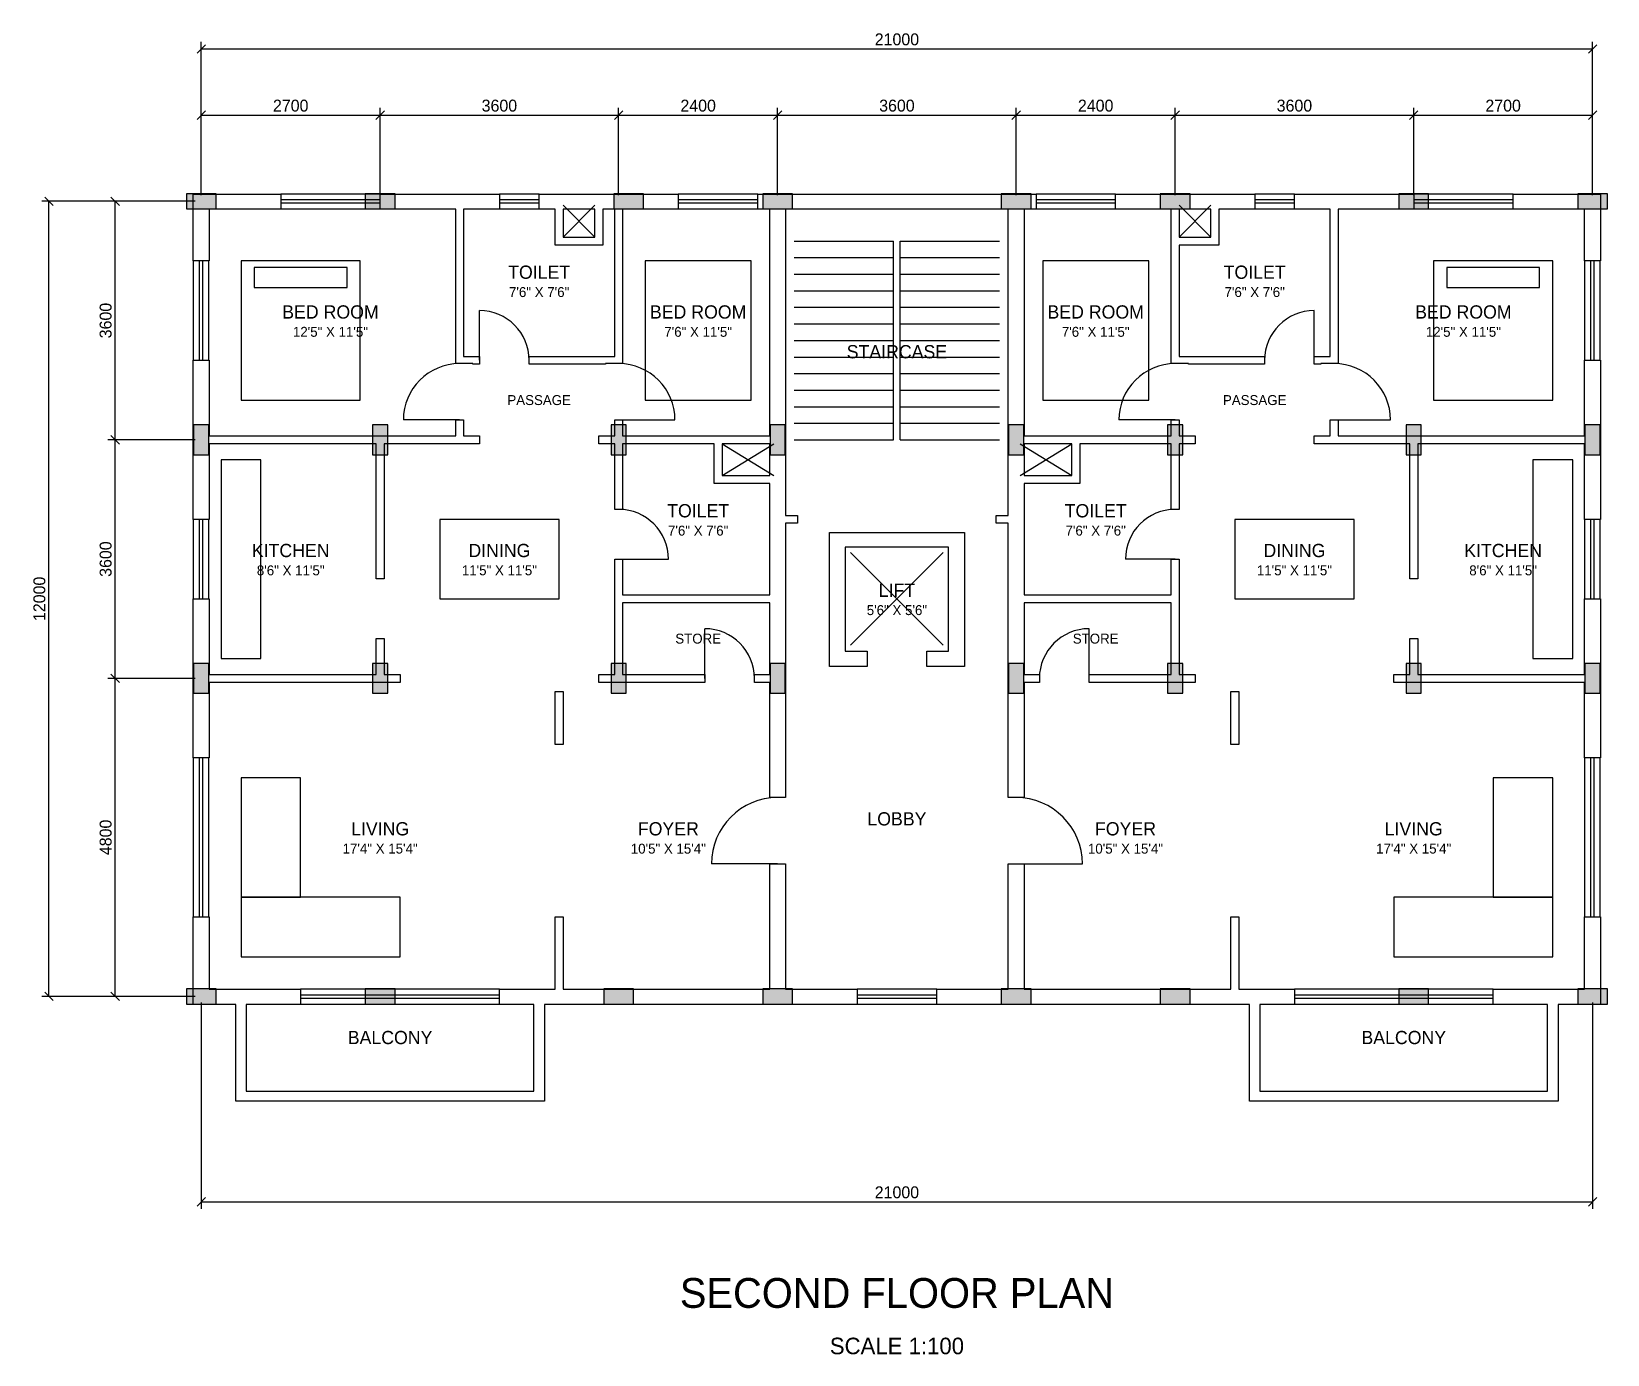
# Model space of a CAD drawing. Extents: x -2562 to 144000, y -6000 to 14562.
# Drawn here: x 63438 to 87225, y -5404 to 14562 of the extents above; entities that cross this region are included whole.
import ezdxf
from ezdxf.enums import TextEntityAlignment as Align

# ---------------------------------------------------------------- set-up
doc = ezdxf.new("R2010")
doc.units = 0
doc.layers.get('0').update_dxf_attribs({"linetype": 'CONTINUOUS'})
for name, color, linetype in [('A-ANNO-ROOM', 2, 'CONTINUOUS'), ('A-ANNO-TTLB', 7, 'CONTINUOUS'), ('A-DIMS', 6, 'CONTINUOUS'), ('A-DOOR', 3, 'CONTINUOUS'), ('A-FURN', 9, 'CONTINUOUS'), ('A-GLAZ', 4, 'CONTINUOUS'), ('A-LIFT', 8, 'CONTINUOUS'), ('A-STRS', 8, 'CONTINUOUS'), ('A-WALL', 7, 'CONTINUOUS'), ('P-DUCT', 5, 'CONTINUOUS'), ('S-COLS', 1, 'CONTINUOUS')]:
    doc.layers.add(name, color=color, linetype=linetype)
doc.dimstyles.get("Standard").update_dxf_attribs({"dimtxt": 2.5, "dimasz": 2.5, "dimexe": 1.25, "dimexo": 0.625, "dimtad": 1, "dimcen": 2.5, "dimazin": 3, "dimtfac": 1, "dimtmove": 0, "dimatfit": 3})

# ---------------------------------------------------------------- blocks, each defined once
blk = doc.blocks.new('*D27')
for p, q in [((65936.3604, 13236.3604), (66063.6396, 13363.6396)), ((66000, 12090), (66000, 13408)), ((68636.3604, 13236.3604), (68763.6396, 13363.6396)), ((68700, 12090), (68700, 13408)), ((66000, 13300), (68700, 13300))]:
    blk.add_line(p, q)
blk.add_text('2700', height=180).set_placement((67350, 13444), align=Align.MIDDLE)
blk = doc.blocks.new('*D28')
for p, q in [((68636.3604, 13236.3604), (68763.6396, 13363.6396)), ((68700, 12090), (68700, 13408)), ((72236.3604, 13236.3604), (72363.6396, 13363.6396)), ((72300, 12090), (72300, 13408)), ((68700, 13300), (72300, 13300))]:
    blk.add_line(p, q)
blk.add_text('3600', height=180).set_placement((70500, 13444), align=Align.MIDDLE)
blk = doc.blocks.new('*D29')
for p, q in [((72236.3604, 13236.3604), (72363.6396, 13363.6396)), ((72300, 12090), (72300, 13408)), ((74636.3604, 13236.3604), (74763.6396, 13363.6396)), ((74700, 12090), (74700, 13408)), ((72300, 13300), (74700, 13300))]:
    blk.add_line(p, q)
blk.add_text('2400', height=180).set_placement((73500, 13444), align=Align.MIDDLE)
blk = doc.blocks.new('*D30')
for p, q in [((74636.3604, 13236.3604), (74763.6396, 13363.6396)), ((74700, 12090), (74700, 13408)), ((78236.3604, 13236.3604), (78363.6396, 13363.6396)), ((78300, 12090), (78300, 13408)), ((74700, 13300), (78300, 13300))]:
    blk.add_line(p, q)
blk.add_text('3600', height=180).set_placement((76500, 13444), align=Align.MIDDLE)
blk = doc.blocks.new('*D31')
for p, q in [((78236.3604, 13236.3604), (78363.6396, 13363.6396)), ((78300, 12090), (78300, 13408)), ((80636.3604, 13236.3604), (80763.6396, 13363.6396)), ((80700, 12090), (80700, 13408)), ((78300, 13300), (80700, 13300))]:
    blk.add_line(p, q)
blk.add_text('2400', height=180).set_placement((79500, 13444), align=Align.MIDDLE)
blk = doc.blocks.new('*D32')
for p, q in [((80636.3604, 13236.3604), (80763.6396, 13363.6396)), ((80700, 12090), (80700, 13408)), ((84236.3604, 13236.3604), (84363.6396, 13363.6396)), ((84300, 12090), (84300, 13408)), ((80700, 13300), (84300, 13300))]:
    blk.add_line(p, q)
blk.add_text('3600', height=180).set_placement((82500, 13444), align=Align.MIDDLE)
blk = doc.blocks.new('*D33')
for p, q in [((84236.3604, 13236.3604), (84363.6396, 13363.6396)), ((84300, 12090), (84300, 13408)), ((86936.3604, 13236.3604), (87063.6396, 13363.6396)), ((87000, 12090), (87000, 13408)), ((84300, 13300), (87000, 13300))]:
    blk.add_line(p, q)
blk.add_text('2700', height=180).set_placement((85650, 13444), align=Align.MIDDLE)
blk = doc.blocks.new('*D34')
for p, q in [((65936.3604, 14236.3604), (66063.6396, 14363.6396)), ((66000, 12090), (66000, 14408)), ((66000, 14300), (87000, 14300)), ((86936.3604, 14236.3604), (87063.6396, 14363.6396)), ((87000, 12090), (87000, 14408))]:
    blk.add_line(p, q)
blk.add_text('21000', height=180).set_placement((76500, 14444), align=Align.MIDDLE)
blk = doc.blocks.new('*D35')
for p, q in [((65910, 4800), (64592, 4800)), ((64763.6396, 4736.3604), (64636.3604, 4863.6396)), ((64700, 0), (64700, 4800)), ((65910, 0), (64592, 0)), ((64763.6396, -63.6396), (64636.3604, 63.6396))]:
    blk.add_line(p, q)
blk.add_text('4800', height=180, rotation=90).set_placement((64556, 2400), align=Align.MIDDLE)
blk = doc.blocks.new('*D36')
for p, q in [((65910, 8400), (64592, 8400)), ((64763.6396, 8336.3604), (64636.3604, 8463.6396)), ((64700, 4800), (64700, 8400)), ((65910, 4800), (64592, 4800)), ((64763.6396, 4736.3604), (64636.3604, 4863.6396))]:
    blk.add_line(p, q)
blk.add_text('3600', height=180, rotation=90).set_placement((64556, 6600), align=Align.MIDDLE)
blk = doc.blocks.new('*D37')
for p, q in [((65910, 12000), (64592, 12000)), ((64763.6396, 11936.3604), (64636.3604, 12063.6396)), ((64700, 8400), (64700, 12000)), ((65910, 8400), (64592, 8400)), ((64763.6396, 8336.3604), (64636.3604, 8463.6396))]:
    blk.add_line(p, q)
blk.add_text('3600', height=180, rotation=90).set_placement((64556, 10200), align=Align.MIDDLE)
blk = doc.blocks.new('*D38')
for p, q in [((65910, 12000), (63592, 12000)), ((63763.6396, 11936.3604), (63636.3604, 12063.6396)), ((63700, 0), (63700, 12000)), ((65910, 0), (63592, 0)), ((63763.6396, -63.6396), (63636.3604, 63.6396))]:
    blk.add_line(p, q)
blk.add_text('12000', height=180, rotation=90).set_placement((63556, 6000), align=Align.MIDDLE)
blk = doc.blocks.new('*D39')
for p, q in [((66000, -90), (66000, -3208)), ((87000, -90), (87000, -3208)), ((65936.3604, -3163.6396), (66063.6396, -3036.3604)), ((86936.3604, -3163.6396), (87063.6396, -3036.3604)), ((66000, -3100), (87000, -3100))]:
    blk.add_line(p, q)
blk.add_text('21000', height=180).set_placement((76500, -2956), align=Align.MIDDLE)

msp = doc.modelspace()

# ---------------------------------------------------------------- linework, layer by layer
at = {"layer": 'A-DOOR'}
for p, q in [((70200, 9600), (70200, 10350)), ((82800, 9600), (82800, 10350)), ((69900, 8700), (69050, 8700)), ((72300, 8700), (73150, 8700)), ((80700, 8700), (79850, 8700)), ((83100, 8700), (83950, 8700)), ((72300, 6600), (73050, 6600)), ((80700, 6600), (79950, 6600)), ((73600, 4800), (73600, 5550)), ((79400, 4800), (79400, 5550)), ((74700, 2000), (73700, 2000)), ((78300, 2000), (79300, 2000))]:
    msp.add_line(p, q, dxfattribs=at)
for centre, radius, start, end in [((70200, 9600), 750, 0, 90), ((82800, 9600), 750, 90, 180), ((69900, 8700), 850, 90, 180), ((72300, 8700), 850, 0, 90), ((80700, 8700), 850, 90, 180), ((83100, 8700), 850, 0, 90), ((72300, 6600), 750, 0, 90), ((80700, 6600), 750, 90, 180), ((73600, 4800), 750, 0, 90), ((79400, 4800), 750, 90, 180), ((74700, 2000), 1000, 90, 180), ((78300, 2000), 1000, 0, 90)]:
    msp.add_arc(centre, radius, start, end, dxfattribs=at)
at = {"layer": 'A-FURN'}
for points in [[(66600, 9000), (68400, 9000), (68400, 11100), (66600, 11100)], [(66800, 10700), (68200, 10700), (68200, 11000), (66800, 11000)], [(72700, 9000), (74300, 9000), (74300, 11100), (72700, 11100)], [(78700, 9000), (80300, 9000), (80300, 11100), (78700, 11100)], [(84600, 9000), (86400, 9000), (86400, 11100), (84600, 11100)], [(84800, 10700), (86200, 10700), (86200, 11000), (84800, 11000)], [(66300, 5100), (66900, 5100), (66900, 8100), (66300, 8100)], [(86100, 5100), (86700, 5100), (86700, 8100), (86100, 8100)], [(69600, 6000), (71400, 6000), (71400, 7200), (69600, 7200)], [(81600, 6000), (83400, 6000), (83400, 7200), (81600, 7200)], [(66600, 1500), (67500, 1500), (67500, 3300), (66600, 3300)], [(85500, 1500), (86400, 1500), (86400, 3300), (85500, 3300)], [(66600, 600), (69000, 600), (69000, 1500), (66600, 1500)], [(84000, 600), (86400, 600), (86400, 1500), (84000, 1500)]]:
    msp.add_lwpolyline(points, close=True, dxfattribs=at)
at = {"layer": 'A-GLAZ'}
for p, q in [((67200, 12115), (68700, 12115)), ((67200, 12025), (68700, 12025)), ((67200, 11975), (68700, 11975)), ((70500, 12115), (71100, 12115)), ((70500, 12025), (71100, 12025)), ((70500, 11975), (71100, 11975)), ((73200, 12115), (74400, 12115)), ((73200, 12025), (74400, 12025)), ((73200, 11975), (74400, 11975)), ((78600, 12115), (79800, 12115)), ((78600, 12025), (79800, 12025)), ((78600, 11975), (79800, 11975)), ((81900, 12115), (82500, 12115)), ((81900, 12025), (82500, 12025)), ((81900, 11975), (82500, 11975)), ((84300, 12115), (85800, 12115)), ((84300, 12025), (85800, 12025)), ((84300, 11975), (85800, 11975)), ((67200, 11885), (68700, 11885)), ((70500, 11885), (71100, 11885)), ((73200, 11885), (74400, 11885)), ((78600, 11885), (79800, 11885)), ((81900, 11885), (82500, 11885)), ((84300, 11885), (85800, 11885)), ((65885, 9600), (65885, 11100)), ((65975, 9600), (65975, 11100)), ((66025, 9600), (66025, 11100)), ((66115, 9600), (66115, 11100)), ((86885, 9600), (86885, 11100)), ((86975, 9600), (86975, 11100)), ((87025, 9600), (87025, 11100)), ((87115, 9600), (87115, 11100)), ((65885, 6000), (65885, 7200)), ((65975, 6000), (65975, 7200)), ((66025, 6000), (66025, 7200)), ((66115, 6000), (66115, 7200)), ((86885, 6000), (86885, 7200)), ((86975, 6000), (86975, 7200)), ((87025, 6000), (87025, 7200)), ((87115, 6000), (87115, 7200)), ((65885, 1200), (65885, 3600)), ((65975, 1200), (65975, 3600)), ((66025, 1200), (66025, 3600)), ((66115, 1200), (66115, 3600)), ((86885, 1200), (86885, 3600)), ((86975, 1200), (86975, 3600)), ((87025, 1200), (87025, 3600)), ((87115, 1200), (87115, 3600)), ((67500, 115), (70500, 115)), ((67500, 25), (70500, 25)), ((75900, 115), (77100, 115)), ((75900, 25), (77100, 25)), ((82500, 115), (85500, 115)), ((82500, 25), (85500, 25)), ((67500, -25), (70500, -25)), ((67500, -115), (70500, -115)), ((75900, -25), (77100, -25)), ((75900, -115), (77100, -115)), ((82500, -25), (85500, -25)), ((82500, -115), (85500, -115))]:
    msp.add_line(p, q, dxfattribs=at)
at = {"layer": 'A-LIFT'}
for p, q in [((75800, 5300), (77200, 6700)), ((75800, 6700), (77200, 5300))]:
    msp.add_line(p, q, dxfattribs=at)
at = {"layer": 'A-STRS'}
for p, q in [((74950, 11400), (76450, 11400)), ((76450, 8400), (76450, 11400)), ((76550, 11400), (78050, 11400)), ((76550, 8400), (76550, 11400)), ((74950, 11150), (76450, 11150)), ((76550, 11150), (78050, 11150)), ((74950, 10900), (76450, 10900)), ((76550, 10900), (78050, 10900)), ((74950, 10650), (76450, 10650)), ((76550, 10650), (78050, 10650)), ((74950, 10400), (76450, 10400)), ((76550, 10400), (78050, 10400)), ((74950, 10150), (76450, 10150)), ((76550, 10150), (78050, 10150)), ((74950, 9900), (76450, 9900)), ((76550, 9900), (78050, 9900)), ((74950, 9650), (76450, 9650)), ((76550, 9650), (78050, 9650)), ((74950, 9400), (76450, 9400)), ((76550, 9400), (78050, 9400)), ((74950, 9150), (76450, 9150)), ((76550, 9150), (78050, 9150)), ((74950, 8900), (76450, 8900)), ((76550, 8900), (78050, 8900)), ((74950, 8650), (76450, 8650)), ((76550, 8650), (78050, 8650)), ((74950, 8400), (76450, 8400)), ((76550, 8400), (78050, 8400))]:
    msp.add_line(p, q, dxfattribs=at)
at = {"layer": 'A-WALL'}
for points in [[(65880, 11100), (65880, 12110), (67200, 12110), (67200, 11880), (66120, 11880), (66120, 11100)], [(70100, 9540), (70100, 9550), (69840, 9550), (69840, 11880), (68700, 11880), (68700, 12110), (70500, 12110), (70500, 11880), (69960, 11880), (69960, 9660), (70200, 9660), (70200, 9540)], [(70950, 9540), (70950, 9660), (72240, 9660), (72240, 11880), (72060, 11880), (72060, 11340), (71340, 11340), (71340, 11880), (71100, 11880), (71100, 12110), (73200, 12110), (73200, 11880), (72360, 11880), (72360, 9550), (72100, 9550), (72100, 9540)], [(74580, 3000), (74580, 4740), (74350, 4740), (74350, 4860), (74580, 4860), (74580, 5940), (72360, 5940), (72360, 4860), (73600, 4860), (73600, 4740), (72000, 4740), (72000, 4860), (72240, 4860), (72240, 6600), (72360, 6600), (72360, 6060), (74580, 6060), (74580, 7740), (73740, 7740), (73740, 8340), (72360, 8340), (72360, 7350), (72240, 7350), (72240, 8340), (72000, 8340), (72000, 8460), (72240, 8460), (72240, 8700), (72360, 8700), (72360, 8460), (74580, 8460), (74580, 11880), (74400, 11880), (74400, 12110), (78600, 12110), (78600, 11880), (78420, 11880), (78420, 8460), (80640, 8460), (80640, 8700), (80760, 8700), (80760, 8460), (81000, 8460), (81000, 8340), (80760, 8340), (80760, 7350), (80640, 7350), (80640, 8340), (79260, 8340), (79260, 7740), (78420, 7740), (78420, 6060), (80640, 6060), (80640, 6600), (80760, 6600), (80760, 4860), (81000, 4860), (81000, 4740), (79400, 4740), (79400, 4860), (80640, 4860), (80640, 5940), (78420, 5940), (78420, 4860), (78650, 4860), (78650, 4740), (78420, 4740), (78420, 3000), (78180, 3000), (78180, 7140), (78000, 7140), (78000, 7260), (78180, 7260), (78180, 11880), (74820, 11880), (74820, 7260), (75000, 7260), (75000, 7140), (74820, 7140), (74820, 3000)], [(80900, 9540), (80900, 9550), (80640, 9550), (80640, 11880), (79800, 11880), (79800, 12110), (81900, 12110), (81900, 11880), (81360, 11880), (81360, 11340), (80760, 11340), (80760, 9660), (82050, 9660), (82050, 9540)], [(82800, 9540), (82800, 9660), (83040, 9660), (83040, 11880), (82500, 11880), (82500, 12110), (84300, 12110), (84300, 11880), (83160, 11880), (83160, 9550), (82900, 9550), (82900, 9540)], [(86880, 11100), (86880, 11880), (85800, 11880), (85800, 12110), (87120, 12110), (87120, 11100)], [(71940, 11460), (71940, 11880), (71460, 11880), (71460, 11460)], [(81240, 11460), (81240, 11880), (80760, 11880), (80760, 11460)], [(68640, 6300), (68640, 8340), (66120, 8340), (66120, 7200), (65880, 7200), (65880, 9600), (66120, 9600), (66120, 8460), (69840, 8460), (69840, 8700), (69960, 8700), (69960, 8460), (70200, 8460), (70200, 8340), (68760, 8340), (68760, 6300)], [(84240, 6300), (84240, 8340), (82800, 8340), (82800, 8460), (83040, 8460), (83040, 8700), (83160, 8700), (83160, 8460), (86880, 8460), (86880, 9600), (87120, 9600), (87120, 7200), (86880, 7200), (86880, 8340), (84360, 8340), (84360, 6300)], [(74580, 7860), (74580, 8340), (73860, 8340), (73860, 7860)], [(79140, 7860), (79140, 8340), (78420, 8340), (78420, 7860)], [(75480, 4980), (75480, 7000), (77520, 7000), (77520, 4980), (76950, 4980), (76950, 5210), (77280, 5210), (77280, 6780), (75720, 6780), (75720, 5210), (76050, 5210), (76050, 4980)], [(65880, 3600), (65880, 6000), (66120, 6000), (66120, 4860), (68640, 4860), (68640, 5400), (68760, 5400), (68760, 4860), (69000, 4860), (69000, 4740), (66120, 4740), (66120, 3600)], [(86880, 3600), (86880, 4740), (84000, 4740), (84000, 4860), (84240, 4860), (84240, 5400), (84360, 5400), (84360, 4860), (86880, 4860), (86880, 6000), (87120, 6000), (87120, 3600)], [(71340, 3800), (71340, 4600), (71460, 4600), (71460, 3800)], [(81540, 3800), (81540, 4600), (81660, 4600), (81660, 3800)], [(66520, -1580), (66520, -120), (65880, -120), (65880, 1200), (66120, 1200), (66120, 110), (67500, 110), (67500, -120), (66680, -120), (66680, -1430), (71020, -1430), (71020, -120), (70500, -120), (70500, 110), (71340, 110), (71340, 1200), (71460, 1200), (71460, 110), (74580, 110), (74580, 2000), (74820, 2000), (74820, 110), (75900, 110), (75900, -120), (71180, -120), (71180, -1580)], [(81820, -1580), (81820, -120), (77100, -120), (77100, 110), (78180, 110), (78180, 2000), (78420, 2000), (78420, 110), (81540, 110), (81540, 1200), (81660, 1200), (81660, 110), (82500, 110), (82500, -120), (81980, -120), (81980, -1430), (86320, -1430), (86320, -120), (85500, -120), (85500, 110), (86880, 110), (86880, 1200), (87120, 1200), (87120, -120), (86480, -120), (86480, -1580)]]:
    msp.add_lwpolyline(points, close=True, dxfattribs=at)
at = {"layer": 'P-DUCT'}
for p, q in [((71460, 11460), (71940, 11940)), ((71460, 11940), (71940, 11460)), ((80760, 11460), (81240, 11940)), ((80760, 11940), (81240, 11460)), ((73860, 7860), (74640, 8340)), ((73860, 8340), (74640, 7860)), ((78360, 7860), (79140, 8340)), ((78360, 8340), (79140, 7860))]:
    msp.add_line(p, q, dxfattribs=at)
at = {"layer": 'S-COLS'}
for points in [[(65775, 11885), (66225, 11885), (66225, 12115), (65775, 12115)], [(68475, 11885), (68925, 11885), (68925, 12115), (68475, 12115)], [(72225, 11885), (72675, 11885), (72675, 12115), (72225, 12115)], [(74475, 11885), (74925, 11885), (74925, 12115), (74475, 12115)], [(78075, 11885), (78525, 11885), (78525, 12115), (78075, 12115)], [(80475, 11885), (80925, 11885), (80925, 12115), (80475, 12115)], [(84075, 11885), (84525, 11885), (84525, 12115), (84075, 12115)], [(86775, 11885), (87225, 11885), (87225, 12115), (86775, 12115)], [(65885, 8175), (66115, 8175), (66115, 8625), (65885, 8625)], [(68585, 8175), (68815, 8175), (68815, 8625), (68585, 8625)], [(72185, 8175), (72415, 8175), (72415, 8625), (72185, 8625)], [(74585, 8175), (74815, 8175), (74815, 8625), (74585, 8625)], [(78185, 8175), (78415, 8175), (78415, 8625), (78185, 8625)], [(80585, 8175), (80815, 8175), (80815, 8625), (80585, 8625)], [(84185, 8175), (84415, 8175), (84415, 8625), (84185, 8625)], [(86885, 8175), (87115, 8175), (87115, 8625), (86885, 8625)], [(65885, 4575), (66115, 4575), (66115, 5025), (65885, 5025)], [(68585, 4575), (68815, 4575), (68815, 5025), (68585, 5025)], [(72185, 4575), (72415, 4575), (72415, 5025), (72185, 5025)], [(74585, 4575), (74815, 4575), (74815, 5025), (74585, 5025)], [(78185, 4575), (78415, 4575), (78415, 5025), (78185, 5025)], [(80585, 4575), (80815, 4575), (80815, 5025), (80585, 5025)], [(84185, 4575), (84415, 4575), (84415, 5025), (84185, 5025)], [(86885, 4575), (87115, 4575), (87115, 5025), (86885, 5025)], [(65775, -115), (66225, -115), (66225, 115), (65775, 115)], [(68475, -115), (68925, -115), (68925, 115), (68475, 115)], [(72075, -115), (72525, -115), (72525, 115), (72075, 115)], [(74475, -115), (74925, -115), (74925, 115), (74475, 115)], [(78075, -115), (78525, -115), (78525, 115), (78075, 115)], [(80475, -115), (80925, -115), (80925, 115), (80475, 115)], [(84075, -115), (84525, -115), (84525, 115), (84075, 115)], [(86775, -115), (87225, -115), (87225, 115), (86775, 115)]]:
    msp.add_lwpolyline(points, close=True, dxfattribs=at)
for points in [[(65775, 11885), (66225, 11885), (65775, 12115), (66225, 12115)], [(68475, 11885), (68925, 11885), (68475, 12115), (68925, 12115)], [(72225, 11885), (72675, 11885), (72225, 12115), (72675, 12115)], [(74475, 11885), (74925, 11885), (74475, 12115), (74925, 12115)], [(78075, 11885), (78525, 11885), (78075, 12115), (78525, 12115)], [(80475, 11885), (80925, 11885), (80475, 12115), (80925, 12115)], [(84075, 11885), (84525, 11885), (84075, 12115), (84525, 12115)], [(86775, 11885), (87225, 11885), (86775, 12115), (87225, 12115)], [(65885, 8175), (66115, 8175), (65885, 8625), (66115, 8625)], [(68585, 8175), (68815, 8175), (68585, 8625), (68815, 8625)], [(72185, 8175), (72415, 8175), (72185, 8625), (72415, 8625)], [(74585, 8175), (74815, 8175), (74585, 8625), (74815, 8625)], [(78185, 8175), (78415, 8175), (78185, 8625), (78415, 8625)], [(80585, 8175), (80815, 8175), (80585, 8625), (80815, 8625)], [(84185, 8175), (84415, 8175), (84185, 8625), (84415, 8625)], [(86885, 8175), (87115, 8175), (86885, 8625), (87115, 8625)], [(65885, 4575), (66115, 4575), (65885, 5025), (66115, 5025)], [(68585, 4575), (68815, 4575), (68585, 5025), (68815, 5025)], [(72185, 4575), (72415, 4575), (72185, 5025), (72415, 5025)], [(74585, 4575), (74815, 4575), (74585, 5025), (74815, 5025)], [(78185, 4575), (78415, 4575), (78185, 5025), (78415, 5025)], [(80585, 4575), (80815, 4575), (80585, 5025), (80815, 5025)], [(84185, 4575), (84415, 4575), (84185, 5025), (84415, 5025)], [(86885, 4575), (87115, 4575), (86885, 5025), (87115, 5025)], [(65775, -115), (66225, -115), (65775, 115), (66225, 115)], [(68475, -115), (68925, -115), (68475, 115), (68925, 115)], [(72075, -115), (72525, -115), (72075, 115), (72525, 115)], [(74475, -115), (74925, -115), (74475, 115), (74925, 115)], [(78075, -115), (78525, -115), (78075, 115), (78525, 115)], [(80475, -115), (80925, -115), (80475, 115), (80925, 115)], [(84075, -115), (84525, -115), (84075, 115), (84525, 115)], [(86775, -115), (87225, -115), (86775, 115), (87225, 115)]]:
    msp.add_solid(points, dxfattribs=at)

# ---------------------------------------------------------------- texts
at = {"layer": 'A-ANNO-ROOM'}
for s, height, p in [('TOILET', 200, (71100, 10930)), ('TOILET', 200, (81900, 10930)), ('7\'6" X 7\'6"', 150, (71100, 10630)), ('7\'6" X 7\'6"', 150, (81900, 10630)), ('BED ROOM', 200, (67950, 10330)), ('BED ROOM', 200, (73500, 10330)), ('BED ROOM', 200, (79500, 10330)), ('BED ROOM', 200, (85050, 10330)), ('12\'5" X 11\'5"', 150, (67950, 10030)), ('7\'6" X 11\'5"', 150, (73500, 10030)), ('7\'6" X 11\'5"', 150, (79500, 10030)), ('12\'5" X 11\'5"', 150, (85050, 10030)), ('STAIRCASE', 200, (76500, 9730)), ('PASSAGE', 150, (71100, 9000)), ('PASSAGE', 150, (81900, 9000)), ('TOILET', 200, (73500, 7330)), ('TOILET', 200, (79500, 7330)), ('7\'6" X 7\'6"', 150, (73500, 7030)), ('7\'6" X 7\'6"', 150, (79500, 7030)), ('KITCHEN', 200, (67350, 6730)), ('DINING', 200, (70500, 6730)), ('DINING', 200, (82500, 6730)), ('KITCHEN', 200, (85650, 6730)), ('8\'6" X 11\'5"', 150, (67350, 6430)), ('11\'5" X 11\'5"', 150, (70500, 6430)), ('11\'5" X 11\'5"', 150, (82500, 6430)), ('8\'6" X 11\'5"', 150, (85650, 6430)), ('LIFT', 200, (76500, 6130)), ('5\'6" X 5\'6"', 150, (76500, 5830)), ('STORE', 150, (73500, 5400)), ('STORE', 150, (79500, 5400)), ('LIVING', 200, (68700, 2530)), ('FOYER', 200, (73050, 2530)), ('LOBBY', 200, (76500, 2680)), ('FOYER', 200, (79950, 2530)), ('LIVING', 200, (84300, 2530)), ('17\'4" X 15\'4"', 150, (68700, 2230)), ('10\'5" X 15\'4"', 150, (73050, 2230)), ('10\'5" X 15\'4"', 150, (79950, 2230)), ('17\'4" X 15\'4"', 150, (84300, 2230)), ('BALCONY', 200, (68850, -620)), ('BALCONY', 200, (84150, -620))]:
    msp.add_text(s, height=height, dxfattribs=at).set_placement(p, align=Align.MIDDLE)
at = {"layer": 'A-ANNO-TTLB'}
for s, height, p in [('SECOND FLOOR PLAN', 450, (76500, -4700)), ('SCALE 1:100', 250, (76500, -5400))]:
    msp.add_text(s, height=height, dxfattribs=at).set_placement(p, align=Align.CENTER)

# ---------------------------------------------------------------- dimensions: what is measured, and where the dimension line sits
at = {"layer": 'A-DIMS'}
for base, p1, p2, picture, middle in [((87000, 14300), (66000, 12000), (87000, 12000), '*D34', (76500, 14444)), ((68700, 13300), (66000, 12000), (68700, 12000), '*D27', (67350, 13444)), ((72300, 13300), (68700, 12000), (72300, 12000), '*D28', (70500, 13444)), ((74700, 13300), (72300, 12000), (74700, 12000), '*D29', (73500, 13444)), ((78300, 13300), (74700, 12000), (78300, 12000), '*D30', (76500, 13444)), ((80700, 13300), (78300, 12000), (80700, 12000), '*D31', (79500, 13444)), ((84300, 13300), (80700, 12000), (84300, 12000), '*D32', (82500, 13444)), ((87000, 13300), (84300, 12000), (87000, 12000), '*D33', (85650, 13444)), ((87000, -3100), (66000, 0), (87000, 0), '*D39', (76500, -2956))]:
    dim = msp.add_linear_dim(base=base, p1=p1, p2=p2, dimstyle='Standard', dxfattribs=at)
    dim.commit()
    dim.dimension.update_dxf_attribs({"geometry": picture, "text_midpoint": middle})
for base, p1, p2, picture, middle in [((63700, 12000), (66000, 0), (66000, 12000), '*D38', (63556, 6000)), ((64700, 12000), (66000, 8400), (66000, 12000), '*D37', (64556, 10200)), ((64700, 8400), (66000, 4800), (66000, 8400), '*D36', (64556, 6600)), ((64700, 4800), (66000, 0), (66000, 4800), '*D35', (64556, 2400))]:
    dim = msp.add_linear_dim(base=base, p1=p1, p2=p2, angle=90, dimstyle='Standard', dxfattribs=at)
    dim.commit()
    dim.dimension.update_dxf_attribs({"geometry": picture, "text_midpoint": middle})

doc.saveas('drawing.dxf')
